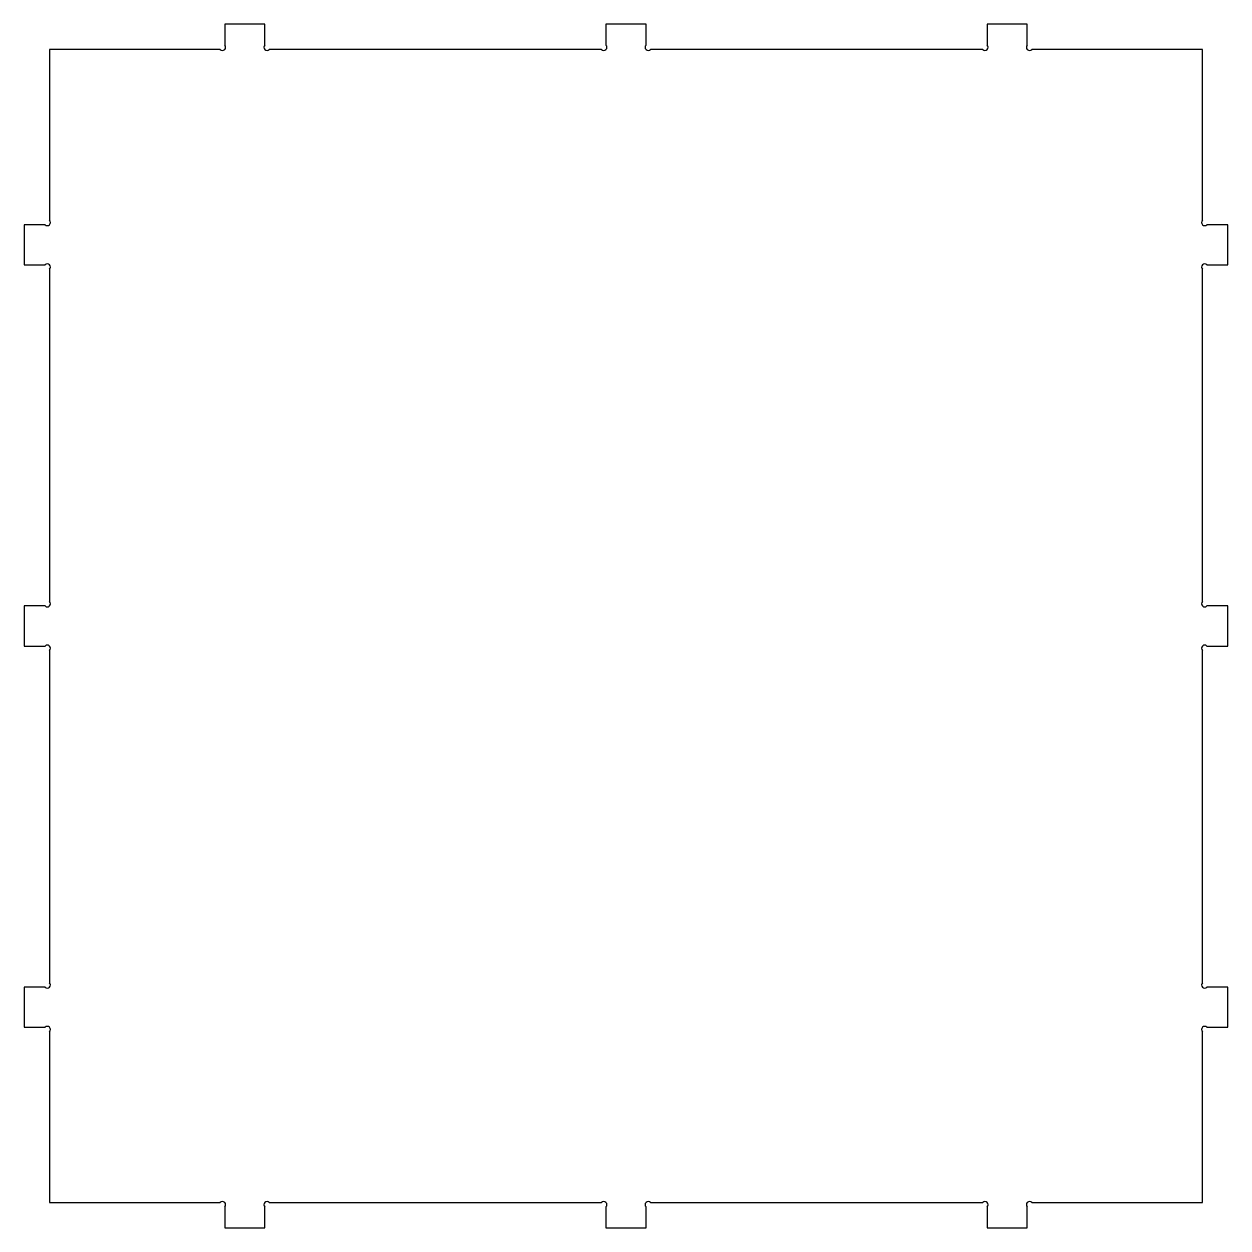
# Model space of a CAD drawing. Extents: x -0.2 to 11.6, y -0.2 to 11.6.
import ezdxf

# ---------------------------------------------------------------- set-up
doc = ezdxf.new("R2010")
doc.units = 0
doc.layers.get('0').update_dxf_attribs({"linetype": 'CONTINUOUS'})

msp = doc.modelspace()

# ---------------------------------------------------------------- linework, layer by layer
at = {"color": 7, "linetype": 'CONTINUOUS'}
for p, q in [((1.719, 11.561), (1.719, 11.355)), ((2.112, 11.561), (1.719, 11.561)), ((2.112, 11.355), (2.112, 11.561)), ((5.459, 11.561), (5.459, 11.355)), ((5.852, 11.561), (5.459, 11.561)), ((5.852, 11.355), (5.852, 11.561)), ((9.199, 11.561), (9.199, 11.355)), ((9.593, 11.561), (9.199, 11.561)), ((9.593, 11.355), (9.593, 11.561)), ((0, 11.311), (0, 9.637)), ((1.674, 11.311), (0, 11.311)), ((5.414, 11.311), (2.156, 11.311)), ((9.155, 11.311), (5.897, 11.311)), ((11.311, 11.311), (9.637, 11.311)), ((11.311, 9.637), (11.311, 11.311)), ((-0.25, 9.593), (-0.25, 9.199)), ((-0.044, 9.593), (-0.25, 9.593)), ((11.561, 9.593), (11.355, 9.593)), ((11.561, 9.199), (11.561, 9.593)), ((-0.25, 9.199), (-0.044, 9.199)), ((0, 9.155), (0, 5.897)), ((11.311, 5.897), (11.311, 9.155)), ((11.355, 9.199), (11.561, 9.199)), ((-0.25, 5.852), (-0.25, 5.459)), ((-0.044, 5.852), (-0.25, 5.852)), ((11.561, 5.852), (11.355, 5.852)), ((11.561, 5.459), (11.561, 5.852)), ((-0.25, 5.459), (-0.044, 5.459)), ((11.355, 5.459), (11.561, 5.459)), ((0, 5.414), (0, 2.156)), ((11.311, 2.156), (11.311, 5.414)), ((-0.25, 2.112), (-0.25, 1.719)), ((-0.044, 2.112), (-0.25, 2.112)), ((11.561, 2.112), (11.355, 2.112)), ((11.561, 1.719), (11.561, 2.112)), ((-0.25, 1.719), (-0.044, 1.719)), ((0, 1.674), (0, 0)), ((11.311, 0), (11.311, 1.674)), ((11.355, 1.719), (11.561, 1.719)), ((0, 0), (1.674, 0)), ((2.156, 0), (5.414, 0)), ((5.897, 0), (9.155, 0)), ((9.637, 0), (11.311, 0)), ((1.719, -0.044), (1.719, -0.25)), ((2.112, -0.25), (2.112, -0.044)), ((5.459, -0.044), (5.459, -0.25)), ((5.852, -0.25), (5.852, -0.044)), ((9.199, -0.044), (9.199, -0.25)), ((9.593, -0.25), (9.593, -0.044)), ((1.719, -0.25), (2.112, -0.25)), ((5.459, -0.25), (5.852, -0.25)), ((9.199, -0.25), (9.593, -0.25))]:
    msp.add_line(p, q, dxfattribs=at)
for centre, radius, start, end in [((1.696, 11.333), 0.0313, 225, 45), ((2.134, 11.333), 0.0312, 135, 315), ((5.437, 11.333), 0.0312, 225, 45), ((5.874, 11.333), 0.0312, 135, 315), ((9.177, 11.333), 0.0312, 225, 45), ((9.615, 11.333), 0.0312, 135, 315), ((-0.022, 9.615), 0.0313, 225, 45), ((11.333, 9.615), 0.0312, 135, 315), ((-0.022, 9.177), 0.0312, 315, 135), ((11.333, 9.177), 0.0313, 45, 225), ((-0.022, 5.874), 0.0313, 225, 45), ((11.333, 5.874), 0.0312, 135, 315), ((-0.022, 5.437), 0.0312, 315, 135), ((11.333, 5.437), 0.0313, 45, 225), ((-0.022, 2.134), 0.0313, 225, 45), ((11.333, 2.134), 0.0312, 135, 315), ((-0.022, 1.696), 0.0312, 315, 135), ((11.333, 1.696), 0.0313, 45, 225), ((1.696, -0.022), 0.0312, 315, 135), ((2.134, -0.022), 0.0312, 45, 225), ((5.437, -0.022), 0.0312, 315, 135), ((5.874, -0.022), 0.0312, 45, 225), ((9.177, -0.022), 0.0312, 315, 135), ((9.615, -0.022), 0.0313, 45, 225)]:
    msp.add_arc(centre, radius, start, end, dxfattribs=at)

doc.saveas('drawing.dxf')
